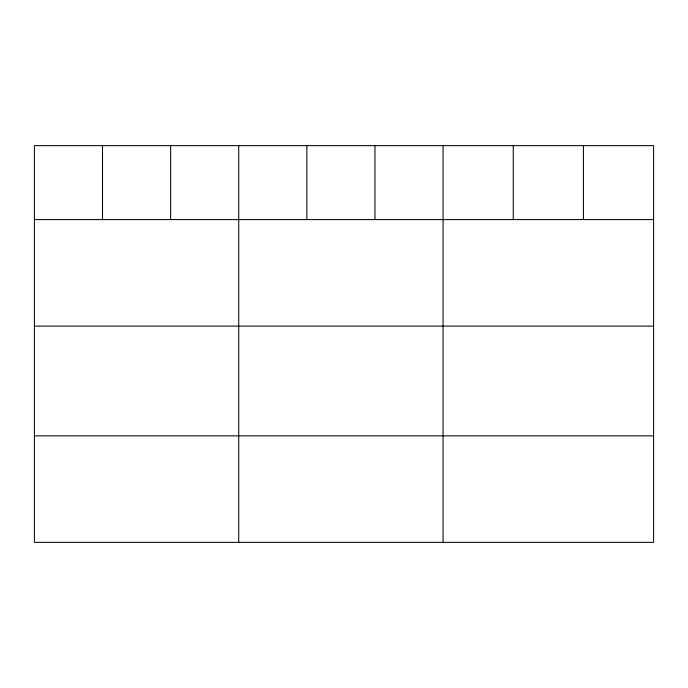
<?xml version="1.0" encoding="UTF-8"?>
<svg xmlns="http://www.w3.org/2000/svg" width="688" height="688" viewBox="0 0 688 688"><rect width="100%" height="100%" fill="white"/><g stroke="black" fill="none" stroke-linecap="round" stroke-linejoin="round"><path stroke-width="1.03" d="M653.6 219.592L653.6 542.359L34.4 542.359L34.4 145.641L653.6 145.641L653.6 219.592L34.4 219.592M34.4 326.103L653.6 326.103M34.4 435.848L653.6 435.848M583.424 145.641L583.424 219.592M513.248 145.641L513.248 219.592M443.072 145.641L443.072 542.359M374.96 145.641L374.96 219.592M306.848 145.641L306.848 219.592M238.736 145.641L238.736 542.359M170.624 145.641L170.624 219.592M102.512 145.641L102.512 219.592"/></g></svg>
